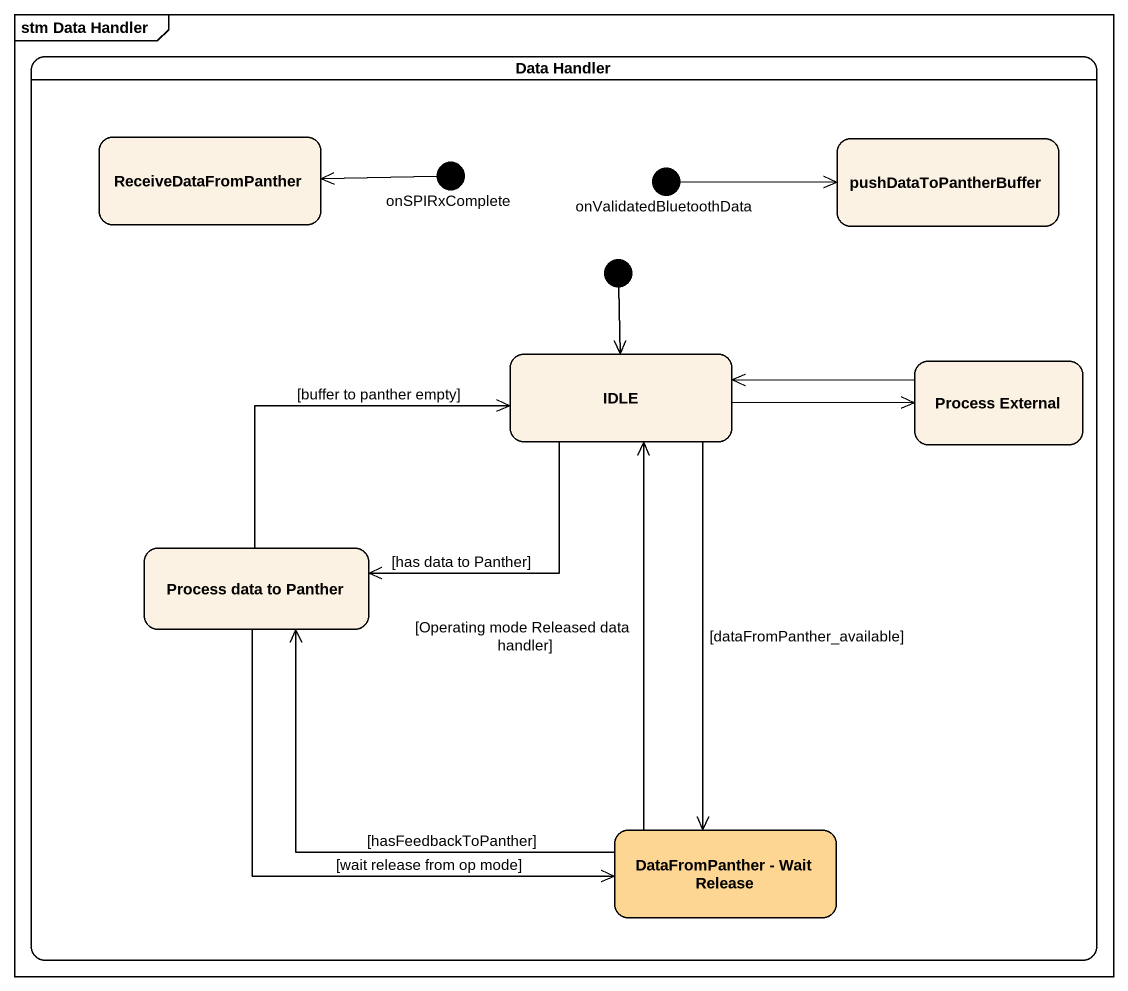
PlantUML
@startuml
mainframe stm Data Handler
hide empty description
state "Data Handler" as Data_Handler {
  state ReceiveDataFromPanther
  state onSPIRxComplete <<start>>
  state onValidatedBluetoothData <<start>>
  state pushDataToPantherBuffer
  state initial1 <<start>>
  state IDLE
  state "Process External" as Process_External
  state "Process data to Panther" as Process_data_to_Panther
  state "DataFromPanther - Wait Release" as DataFromPanther_Wait_Release #FDD694
}
onSPIRxComplete -left-> ReceiveDataFromPanther
onValidatedBluetoothData -right-> pushDataToPantherBuffer
initial1 --> IDLE
IDLE -right-> Process_External
IDLE -left-> Process_data_to_Panther : [has data to Panther]
IDLE --> DataFromPanther_Wait_Release : [dataFromPanther_available]
Process_External -left-> IDLE
Process_data_to_Panther -right-> IDLE : [buffer to panther empty]
Process_data_to_Panther --> DataFromPanther_Wait_Release : [wait release from op mode]
DataFromPanther_Wait_Release -up-> IDLE : [Operating mode Released data handler]
DataFromPanther_Wait_Release -up-> Process_data_to_Panther : [hasFeedbackToPanther]
@enduml
